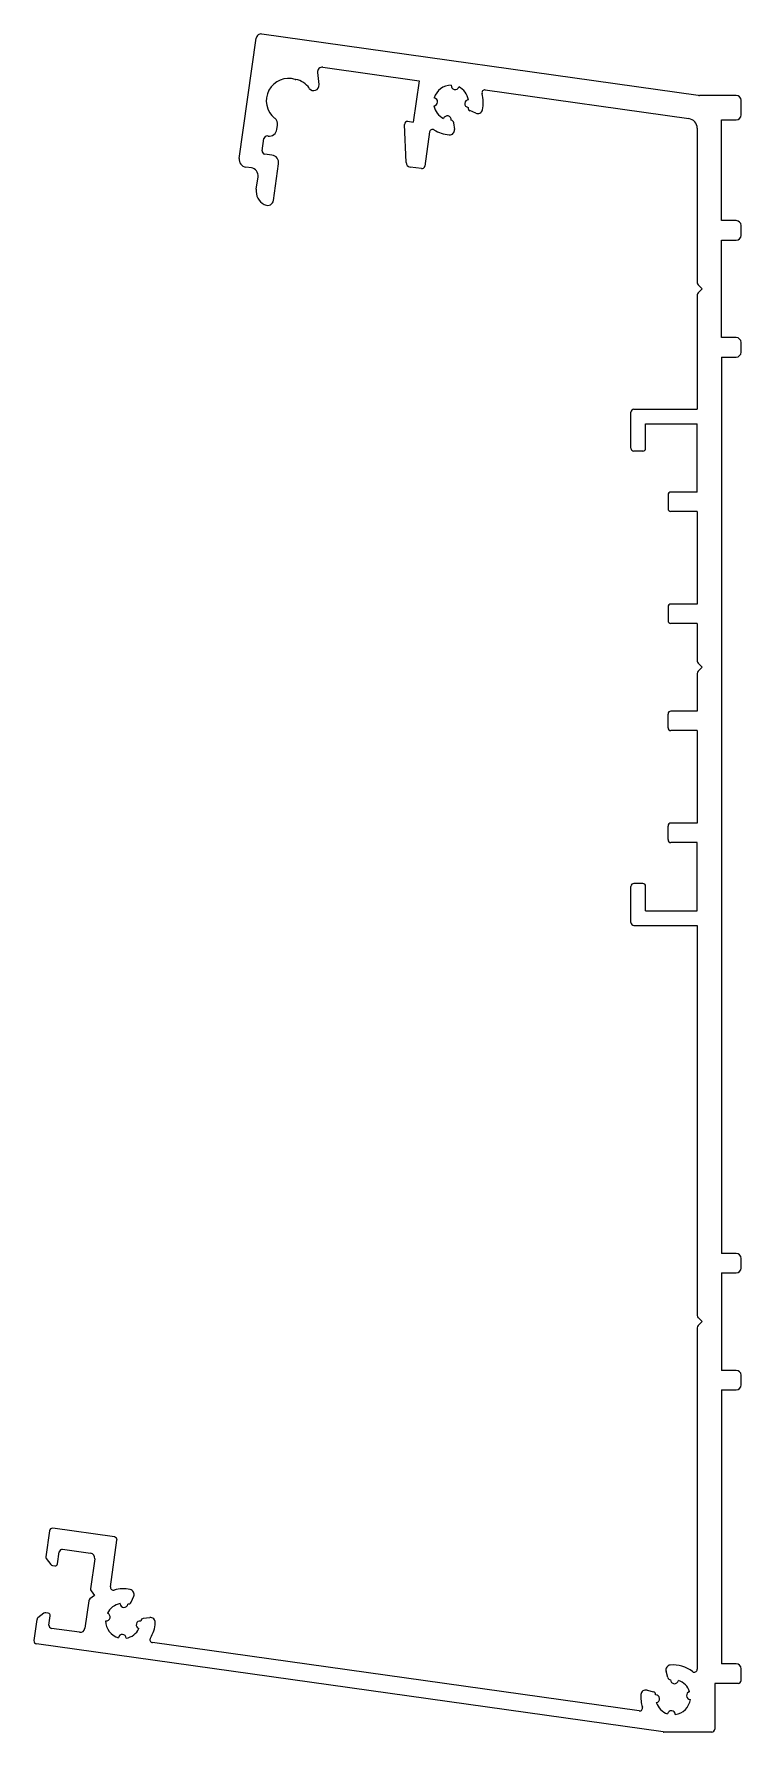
# Model space of a CAD drawing. Extents: x 2463 to 2535, y 1477 to 1652.
import ezdxf

# ---------------------------------------------------------------- set-up
doc = ezdxf.new("R2010")
doc.units = 0
doc.layers.get('0').update_dxf_attribs({"linetype": 'CONTINUOUS'})

msp = doc.modelspace()

# ---------------------------------------------------------------- linework, layer by layer
for p, q in [((2483.6, 1639.1), (2485.33, 1651.45)), ((2485.9, 1651.88), (2530.71, 1645.58)), ((2492.19, 1648.47), (2502.05, 1647.08)), ((2491.63, 1647.91), (2491.78, 1646.68)), ((2502.05, 1647.08), (2501.45, 1642.83)), ((2508.85, 1646.13), (2529.75, 1643.19)), ((2534.61, 1645.57), (2530.85, 1645.57)), ((2535.11, 1643.57), (2535.11, 1645.07)), ((2500.91, 1642.91), (2501.45, 1642.83)), ((2505.6, 1642.75), (2505.69, 1642.08)), ((2507.89, 1643.74), (2507.26, 1644.01)), ((2533.11, 1632.71), (2533.11, 1643.07)), ((2533.11, 1643.07), (2534.61, 1643.07)), ((2485.95, 1639.88), (2486.13, 1641.15)), ((2486.56, 1641.39), (2486.47, 1641.41)), ((2487.46, 1642.08), (2487.52, 1642.5)), ((2500.72, 1638.69), (2500.57, 1642.6)), ((2503.13, 1641.82), (2502.64, 1638.31)), ((2530.61, 1642.2), (2530.61, 1626.33)), ((2486.95, 1639.44), (2486.21, 1639.55)), ((2484.84, 1638.12), (2484.28, 1638.2)), ((2487.1, 1634.79), (2487.63, 1638.54)), ((2502.3, 1638.05), (2501.15, 1638.21)), ((2485.34, 1635.93), (2485.52, 1637.22)), ((2486.16, 1634.37), (2486.24, 1634.34)), ((2534.61, 1632.71), (2533.11, 1632.71)), ((2533.11, 1620.7), (2533.11, 1630.7)), ((2533.11, 1630.7), (2534.61, 1630.7)), ((2535.11, 1631.2), (2535.11, 1632.21)), ((2530.69, 1626.12), (2531.11, 1625.7)), ((2531.11, 1625.7), (2530.69, 1625.29)), ((2530.61, 1625.08), (2530.61, 1613.34)), ((2534.61, 1620.7), (2533.11, 1620.7)), ((2535.11, 1619.2), (2535.11, 1620.2)), ((2533.11, 1618.7), (2533.11, 1526.64)), ((2533.11, 1618.7), (2534.61, 1618.7)), ((2524.11, 1613.34), (2530.61, 1613.34)), ((2523.81, 1609.34), (2523.81, 1613.04)), ((2525.31, 1609.34), (2525.31, 1611.84)), ((2525.31, 1611.84), (2530.61, 1611.84)), ((2530.61, 1604.84), (2530.61, 1611.84)), ((2525.01, 1609.04), (2524.11, 1609.04)), ((2527.61, 1604.54), (2527.61, 1603.14)), ((2530.61, 1604.84), (2527.91, 1604.84)), ((2530.61, 1602.84), (2527.91, 1602.84)), ((2530.61, 1602.84), (2530.61, 1593.34)), ((2527.61, 1593.04), (2527.61, 1591.64)), ((2530.61, 1593.34), (2527.91, 1593.34)), ((2530.61, 1591.34), (2527.91, 1591.34)), ((2530.61, 1591.34), (2530.61, 1587.47)), ((2530.69, 1587.25), (2531.11, 1586.84)), ((2530.61, 1586.22), (2530.61, 1582.34)), ((2531.11, 1586.84), (2530.69, 1586.43)), ((2527.61, 1580.64), (2527.61, 1582.04)), ((2530.61, 1582.34), (2527.91, 1582.34)), ((2530.61, 1580.34), (2527.91, 1580.34)), ((2530.61, 1580.34), (2530.61, 1570.84)), ((2527.61, 1569.14), (2527.61, 1570.54)), ((2530.61, 1570.84), (2527.91, 1570.84)), ((2530.61, 1568.84), (2527.91, 1568.84)), ((2530.61, 1561.84), (2530.61, 1568.84)), ((2523.81, 1560.64), (2523.81, 1564.34)), ((2525.01, 1564.64), (2524.11, 1564.64)), ((2525.31, 1561.84), (2525.31, 1564.34)), ((2525.31, 1561.84), (2530.61, 1561.84)), ((2524.11, 1560.34), (2530.61, 1560.34)), ((2530.61, 1560.34), (2530.61, 1520.26)), ((2534.61, 1526.64), (2533.11, 1526.64)), ((2535.11, 1525.14), (2535.11, 1526.14)), ((2533.11, 1524.64), (2533.11, 1514.64)), ((2533.11, 1524.64), (2534.61, 1524.64)), ((2530.61, 1519.02), (2530.61, 1483.94)), ((2531.11, 1519.64), (2530.69, 1520.05)), ((2530.69, 1519.23), (2531.11, 1519.64)), ((2534.61, 1514.64), (2533.11, 1514.64)), ((2535.11, 1513.14), (2535.11, 1514.14)), ((2533.11, 1512.64), (2533.11, 1484.5)), ((2533.11, 1512.64), (2534.61, 1512.64)), ((2464.11, 1498.16), (2463.74, 1495.5)), ((2470.79, 1497.53), (2464.45, 1498.42)), ((2465.46, 1496.26), (2468.33, 1495.85)), ((2470.37, 1492.4), (2471.04, 1497.19)), ((2463.78, 1495.31), (2464.26, 1494.69)), ((2464.42, 1494.59), (2464.66, 1494.56)), ((2464.95, 1494.77), (2465.12, 1496)), ((2468.76, 1495.29), (2468.32, 1492.2)), ((2468.73, 1491.51), (2468.26, 1491.16)), ((2468.38, 1491.98), (2468.73, 1491.51)), ((2472.49, 1490.82), (2472.76, 1491.44)), ((2463.55, 1489.69), (2462.93, 1489.22)), ((2463.98, 1489.7), (2463.74, 1489.74)), ((2464.06, 1488.48), (2464.19, 1489.42)), ((2468.15, 1490.96), (2467.75, 1488.16)), ((2462.83, 1489.05), (2462.52, 1486.88)), ((2467.19, 1487.74), (2464.32, 1488.14)), ((2474.41, 1489.24), (2473.74, 1489.16)), ((2527.12, 1477.5), (2462.78, 1486.54)), ((2524.66, 1479.66), (2474.68, 1486.68)), ((2534.61, 1484.5), (2533.11, 1484.5)), ((2527.59, 1483.08), (2527.41, 1483.74)), ((2532.41, 1482.49), (2532.41, 1477.79)), ((2534.81, 1482.49), (2532.41, 1482.49)), ((2535.11, 1482.79), (2535.11, 1484)), ((2525.46, 1481.79), (2526.12, 1481.62)), ((2532.11, 1477.49), (2527.16, 1477.49))]:
    msp.add_line(p, q)
for centre, radius, start, end in [((2485.83, 1651.38), 0.5, 82, 172), ((2492.12, 1647.97), 0.5, 82, 187.3257), ((2488.67, 1645.02), 2.3, 72.9279, 231.1546), ((2489.49, 1647.7), 0.5, 252.9279, 258.5952), ((2488.95, 1645.02), 2.24, 34.8762, 78.5952), ((2491.24, 1646.61), 0.55, 214.8762, 7.3257), ((2505.35, 1644.82), 1.8, 89.6728, 164.3272), ((2505.76, 1646.56), 0.4, 171.7802, 341.9816), ((2505.35, 1644.82), 1.8, 9.911, 64.089), ((2503.56, 1644.91), 0.4, 272.0184, 82.2198), ((2505.35, 1644.82), 1.8, 189.911, 244.089), ((2507.14, 1644.73), 0.4, 92.0184, 262.3113), ((2508.81, 1645.83), 0.3, 82, 196.3425), ((2505.35, 1644.82), 3.3, 347.2866, 16.3425), ((2530.85, 1646.57), 1, 262, 270), ((2534.61, 1645.07), 0.5, 0, 90), ((2486.73, 1642.61), 0.8, 352.0034, 51.1546), ((2500.86, 1642.61), 0.3, 82.0171, 182.2828), ((2504.95, 1643.07), 0.4, 351.6887, 161.9816), ((2505.31, 1642.72), 0.3, 7, 83.4541), ((2507.38, 1644.28), 0.3, 170.5459, 247), ((2508.08, 1644.2), 0.5, 247, 347.2866), ((2529.61, 1642.2), 1, 0, 82), ((2534.61, 1643.57), 0.5, 270, 360), ((2486.43, 1641.11), 0.3, 82, 172), ((2486.67, 1642.19), 0.8, 262, 352.0034), ((2503.43, 1641.78), 0.3, 57.6575, 172), ((2505.35, 1644.82), 3.3, 237.6575, 266.7134), ((2505.19, 1642.02), 0.5, 266.7134, 7), ((2486.25, 1639.84), 0.3, 172, 262), ((2486.84, 1638.65), 0.8, 351.9828, 82), ((2484.39, 1638.99), 0.8, 172, 262), ((2484.73, 1637.33), 0.8, 351.9828, 82.1677), ((2501.22, 1638.71), 0.5, 182.2828, 262), ((2502.34, 1638.35), 0.3, 262, 352), ((2486.83, 1635.72), 1.5, 171.9828, 243.7866), ((2486.51, 1634.88), 0.6, 243.7866, 351.9828), ((2534.61, 1632.21), 0.5, 0, 90), ((2534.61, 1631.2), 0.5, 270, 0), ((2530.91, 1626.33), 0.3, 180, 225), ((2530.91, 1625.08), 0.3, 135, 180), ((2534.61, 1620.2), 0.5, 0, 90), ((2534.61, 1619.2), 0.5, 270, 0), ((2524.11, 1613.04), 0.3, 90, 180), ((2524.11, 1609.34), 0.3, 180, 270), ((2525.01, 1609.34), 0.3, 270, 0), ((2527.91, 1604.54), 0.3, 90, 180), ((2527.91, 1603.14), 0.3, 180, 270), ((2527.91, 1593.04), 0.3, 90, 180), ((2527.91, 1591.64), 0.3, 180, 270), ((2530.91, 1587.47), 0.3, 180, 225), ((2530.91, 1586.22), 0.3, 135, 180), ((2527.91, 1582.04), 0.3, 90, 180), ((2527.91, 1580.64), 0.3, 180, 270), ((2527.91, 1570.54), 0.3, 90, 180), ((2527.91, 1569.14), 0.3, 180, 270), ((2524.11, 1564.34), 0.3, 90, 180), ((2525.01, 1564.34), 0.3, 0, 90), ((2524.11, 1560.64), 0.3, 180, 270), ((2534.61, 1526.14), 0.5, 0, 90), ((2534.61, 1525.14), 0.5, 270, 0), ((2530.91, 1520.26), 0.3, 180, 225), ((2530.91, 1519.02), 0.3, 135, 180), ((2534.61, 1514.14), 0.5, 0, 90), ((2534.61, 1513.14), 0.5, 270, 0), ((2464.41, 1498.12), 0.3, 82, 172), ((2465.42, 1495.96), 0.3, 82, 172), ((2470.75, 1497.23), 0.3, 352, 82), ((2463.98, 1495.46), 0.25, 172, 217), ((2464.45, 1494.84), 0.25, 217, 262), ((2464.7, 1494.8), 0.25, 262, 352), ((2468.26, 1495.36), 0.5, 352, 82), ((2468.44, 1490.92), 0.3, 127, 172), ((2468.62, 1492.16), 0.3, 172, 217), ((2470.67, 1492.36), 0.3, 172, 286.3425), ((2471.68, 1488.91), 3.3, 77.2866, 106.3425), ((2472.3, 1491.64), 0.5, 337, 77.2866), ((2463.7, 1489.49), 0.25, 82, 127), ((2463.95, 1489.46), 0.25, 352, 82), ((2469.94, 1489.31), 0.4, 261.7802, 71.9816), ((2471.68, 1488.91), 1.8, 99.911, 154.089), ((2471.77, 1490.69), 0.4, 182.0184, 352.3113), ((2472.22, 1490.94), 0.3, 260.5459, 337), ((2463.08, 1489.02), 0.25, 127, 172), ((2464.36, 1488.44), 0.3, 172, 262), ((2467.26, 1488.23), 0.5, 262, 352), ((2471.68, 1488.91), 1.8, 179.6728, 254.3272), ((2471.68, 1488.91), 1.8, 279.911, 334.089), ((2473.42, 1488.5), 0.4, 81.6887, 251.9816), ((2473.78, 1488.86), 0.3, 97, 173.4541), ((2474.48, 1488.75), 0.5, 356.7134, 97), ((2471.68, 1488.91), 3.3, 327.6843, 356.7134), ((2462.82, 1486.84), 0.3, 172, 262), ((2471.59, 1487.12), 0.4, 2.0184, 172.2198), ((2474.72, 1486.98), 0.3, 147.6843, 262), ((2527.89, 1483.87), 0.5, 94.7134, 195), ((2528.12, 1481.08), 3.3, 52.6534, 94.7134), ((2534.61, 1484), 0.5, 0, 90), ((2527.87, 1483.16), 0.3, 195, 271.4541), ((2528.28, 1482.86), 0.4, 179.6887, 349.9816), ((2528.12, 1481.08), 1.8, 17.911, 72.089), ((2530.31, 1483.94), 0.3, 232.6534, 0), ((2534.81, 1482.79), 0.3, 270, 0), ((2528.12, 1481.08), 3.3, 175.2866, 198.1156), ((2525.33, 1481.31), 0.5, 75, 175.2866), ((2526.04, 1481.33), 0.3, 358.5459, 75), ((2526.34, 1480.92), 0.4, 280.0184, 90.3113), ((2528.12, 1481.08), 1.8, 277.6728, 352.3272), ((2529.91, 1481.24), 0.4, 100.0184, 270.2198), ((2524.7, 1479.96), 0.3, 262, 18.1156), ((2528.12, 1481.08), 1.8, 197.911, 252.089), ((2527.96, 1479.29), 0.4, 359.7802, 169.9816), ((2527.16, 1477.79), 0.3, 262, 270), ((2532.11, 1477.79), 0.3, 270, 0)]:
    msp.add_arc(centre, radius, start, end)

doc.saveas('drawing.dxf')
